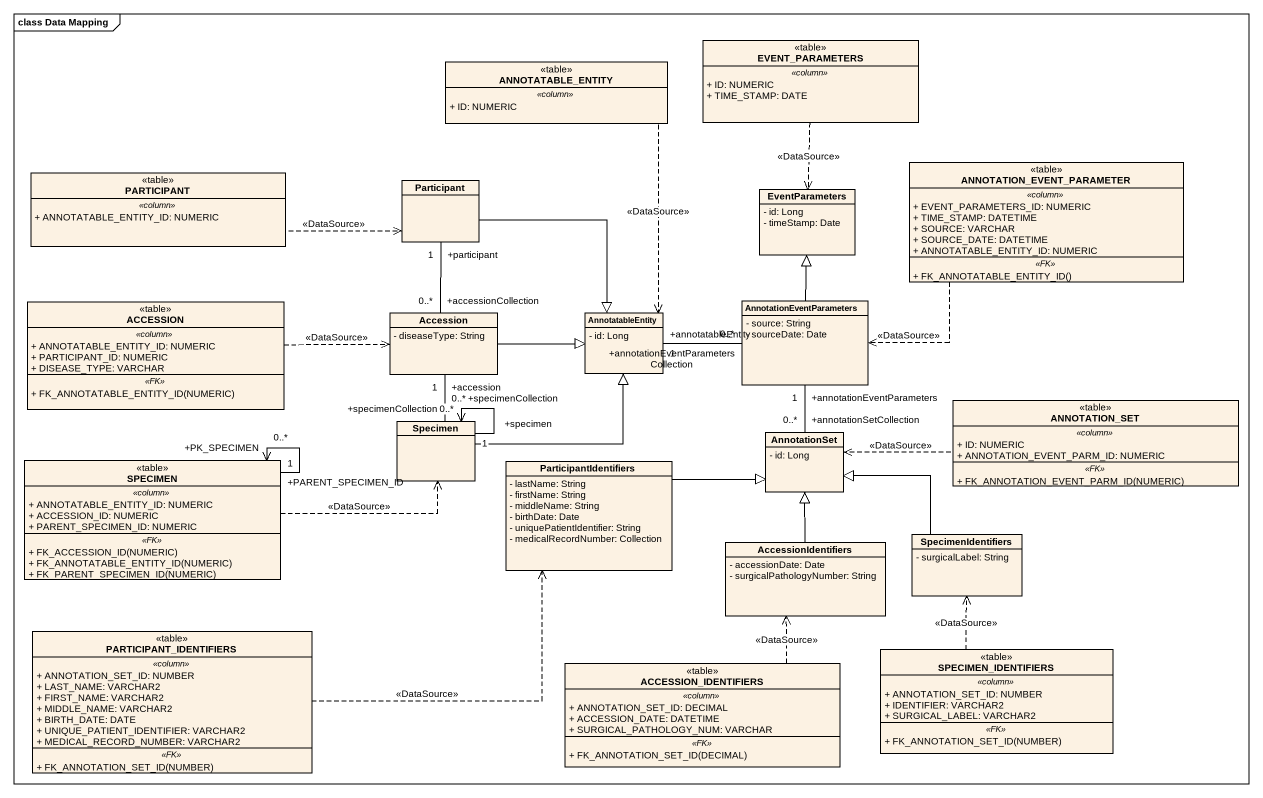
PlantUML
@startuml
mainframe class Data Mapping
hide circle
hide empty members
skinparam classAttributeIconSize 0
class EVENT_PARAMETERS <<table>> {
  .. <<column>> ..
  + ID: NUMERIC
  + TIME_STAMP: DATE
}
class ANNOTATABLE_ENTITY <<table>> {
  .. <<column>> ..
  + ID: NUMERIC
}
class ANNOTATION_EVENT_PARAMETER <<table>> {
  .. <<column>> ..
  + EVENT_PARAMETERS_ID: NUMERIC
  + TIME_STAMP: DATETIME
  + SOURCE: VARCHAR
  + SOURCE_DATE: DATETIME
  + ANNOTATABLE_ENTITY_ID: NUMERIC
  .. <<FK>> ..
  + FK_ANNOTATABLE_ENTITY_ID()
}
class "PARTICIPANT" as PARTICIPANT_ <<table>> {
  .. <<column>> ..
  + ANNOTATABLE_ENTITY_ID: NUMERIC
}
class "Participant" as Participant_
class EventParameters {
  - id: Long
  - timeStamp: Date
}
class ACCESSION <<table>> {
  .. <<column>> ..
  + ANNOTATABLE_ENTITY_ID: NUMERIC
  + PARTICIPANT_ID: NUMERIC
  + DISEASE_TYPE: VARCHAR
  .. <<FK>> ..
  + FK_ANNOTATABLE_ENTITY_ID(NUMERIC)
}
class Accession {
  - diseaseType: String
}
class AnnotatableEntity {
  - id: Long
}
class AnnotationEventParameters {
  - source: String
  - sourceDate: Date
}
class ANNOTATION_SET <<table>> {
  .. <<column>> ..
  + ID: NUMERIC
  + ANNOTATION_EVENT_PARM_ID: NUMERIC
  .. <<FK>> ..
  + FK_ANNOTATION_EVENT_PARM_ID(NUMERIC)
}
class Specimen
class AnnotationSet {
  - id: Long
}
class SPECIMEN <<table>> {
  .. <<column>> ..
  + ANNOTATABLE_ENTITY_ID: NUMERIC
  + ACCESSION_ID: NUMERIC
  + PARENT_SPECIMEN_ID: NUMERIC
  .. <<FK>> ..
  + FK_ACCESSION_ID(NUMERIC)
  + FK_ANNOTATABLE_ENTITY_ID(NUMERIC)
  + FK_PARENT_SPECIMEN_ID(NUMERIC)
}
class ParticipantIdentifiers {
  - lastName: String
  - firstName: String
  - middleName: String
  - birthDate: Date
  - uniquePatientIdentifier: String
  - medicalRecordNumber: Collection
}
class AccessionIdentifiers {
  - accessionDate: Date
  - surgicalPathologyNumber: String
}
class SpecimenIdentifiers {
  - surgicalLabel: String
}
class PARTICIPANT_IDENTIFIERS <<table>> {
  .. <<column>> ..
  + ANNOTATION_SET_ID: NUMBER
  + LAST_NAME: VARCHAR2
  + FIRST_NAME: VARCHAR2
  + MIDDLE_NAME: VARCHAR2
  + BIRTH_DATE: DATE
  + UNIQUE_PATIENT_IDENTIFIER: VARCHAR2
  + MEDICAL_RECORD_NUMBER: VARCHAR2
  .. <<FK>> ..
  + FK_ANNOTATION_SET_ID(NUMBER)
}
class ACCESSION_IDENTIFIERS <<table>> {
  .. <<column>> ..
  + ANNOTATION_SET_ID: DECIMAL
  + ACCESSION_DATE: DATETIME
  + SURGICAL_PATHOLOGY_NUM: VARCHAR
  .. <<FK>> ..
  + FK_ANNOTATION_SET_ID(DECIMAL)
}
class SPECIMEN_IDENTIFIERS <<table>> {
  .. <<column>> ..
  + ANNOTATION_SET_ID: NUMBER
  + IDENTIFIER: VARCHAR2
  + SURGICAL_LABEL: VARCHAR2
  .. <<FK>> ..
  + FK_ANNOTATION_SET_ID(NUMBER)
}
EVENT_PARAMETERS ..> EventParameters : <<DataSource>>
ANNOTATABLE_ENTITY ..> AnnotatableEntity : <<DataSource>>
ANNOTATION_EVENT_PARAMETER .left.> AnnotationEventParameters : <<DataSource>>
PARTICIPANT_ .right.> Participant_ : <<DataSource>>
Participant_ "+participant\n1" -- "+accessionCollection\n0..*" Accession
Participant_ --|> AnnotatableEntity
ACCESSION .right.> Accession : <<DataSource>>
Accession -right-|> AnnotatableEntity
Accession "+accession\n1" -- "+specimenCollection\n0..*" Specimen
AnnotatableEntity "+annotatableEntity\n1" -right- "+annotationEventParametersCollection\n0..*" AnnotationEventParameters
AnnotationEventParameters -up-|> EventParameters
AnnotationEventParameters "+annotationEventParameters\n1" -- "+annotationSetCollection\n0..*" AnnotationSet
ANNOTATION_SET .left.> AnnotationSet : <<DataSource>>
Specimen -right-|> AnnotatableEntity
Specimen "+specimen\n1" --> "+specimenCollection\n0..*" Specimen
SPECIMEN .right.> Specimen : <<DataSource>>
SPECIMEN "+PARENT_SPECIMEN_ID\n1" --> "+PK_SPECIMEN\n0..*" SPECIMEN
ParticipantIdentifiers -right-|> AnnotationSet
AccessionIdentifiers -up-|> AnnotationSet
SpecimenIdentifiers -up-|> AnnotationSet
PARTICIPANT_IDENTIFIERS .right.> ParticipantIdentifiers : <<DataSource>>
ACCESSION_IDENTIFIERS .up.> AccessionIdentifiers : <<DataSource>>
SPECIMEN_IDENTIFIERS .up.> SpecimenIdentifiers : <<DataSource>>
@enduml
